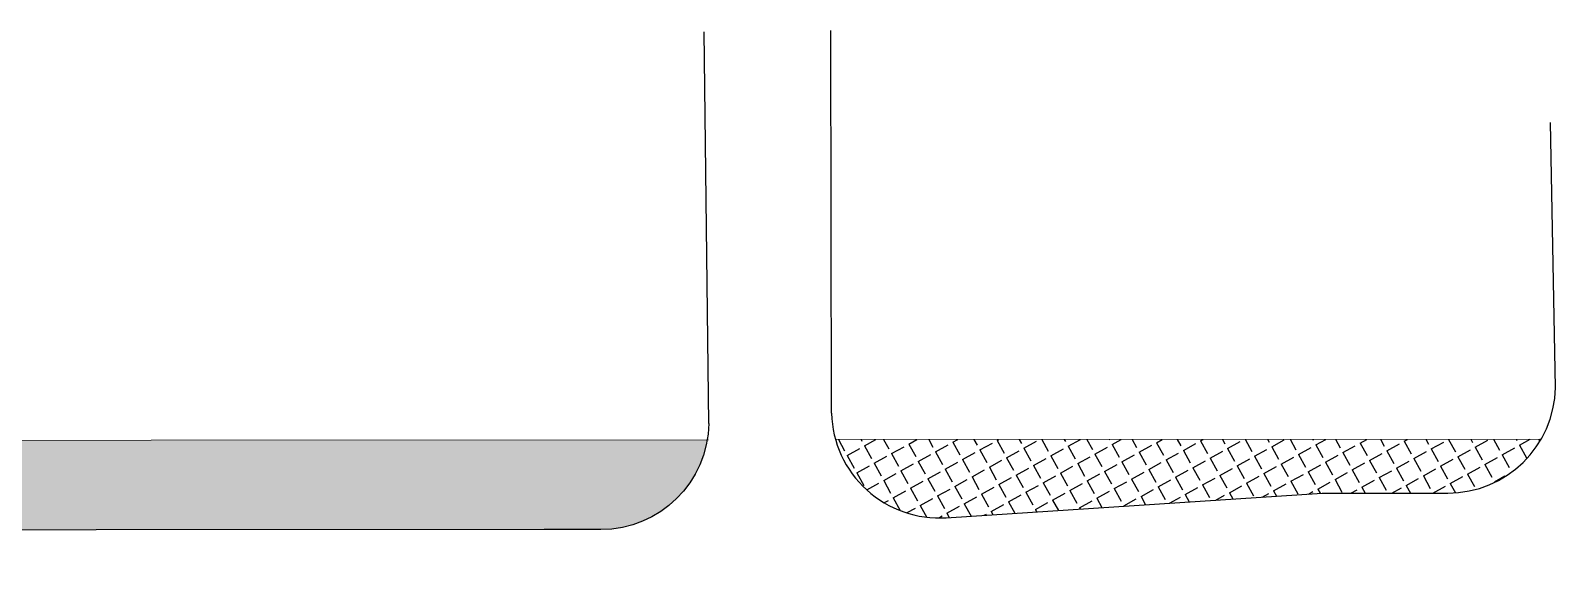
# Model space of a CAD drawing. Header units: millimetres. Extents: x -741734 to 900748, y -161760 to 44149.
# Drawn here: x -142152 to -57313, y 13468 to 44149 of the extents above; entities that cross this region are included whole.
import ezdxf

# ---------------------------------------------------------------- set-up
doc = ezdxf.new("R2010")
doc.units = ezdxf.units.MM
doc.header["$LTSCALE"] = 100
doc.header["$MEASUREMENT"] = 0
doc.layers.add('0.BR.MEP DUONG TK', color=3, linetype='Continuous')
doc.layers.add('XREF-CII-LSR-ROAD-RCTD-PLAN$0$00-HATCH VIA HE', color=31, linetype='Continuous')
for name, color, linetype, lineweight in [('1', 1, 'Continuous', 18), ('8', 251, 'Continuous', 0), ('ARC-VIEW', 90, 'Continuous', 5)]:
    doc.layers.add(name, color=color, linetype=linetype, lineweight=lineweight)
pattern_1 = [(298.93872587, (-1344009432.2, -45328395), (962.6514474, 532.2613933), [800, -300]), (28.93872587, (-1344009432.2, -45328395), (-532.2613933, 962.6514474), [800, -300])]

# ---------------------------------------------------------------- blocks, each defined once
blk = doc.blocks.new('BIKE1X2')
at = {"layer": '8'}
blk.add_lwpolyline([(0, 0), (1, 0), (1, 2), (0, 2)], close=True, dxfattribs=at)
blk = doc.blocks.new('*U35')
at = {"layer": 'ARC-VIEW', "xscale": -1000, "yscale": 1000, "zscale": 1000, "rotation": 151.0973480734846}
blk.add_blockref('BIKE1X2', (46, 1117), dxfattribs=at)
blk = doc.blocks.new('*U36')
at = {"layer": '1'}
for p in [(-44648, 24650), (-43772, 24166), (-42897, 23683), (-42021, 23200), (-41146, 22716), (-40270, 22233), (-39395, 21750), (-38519, 21266), (-37644, 20783), (-36769, 20300), (-35893, 19816), (-35018, 19333), (-34142, 18850), (-33267, 18366), (-32391, 17883), (-31516, 17400), (-30640, 16916), (-29765, 16433), (-28890, 15950), (-28014, 15466), (-27139, 14983), (-26263, 14500), (-25388, 14016), (-24512, 13533), (-23637, 13050), (-22761, 12566), (-21886, 12083), (-21011, 11600), (-20135, 11116), (-19260, 10633), (-18384, 10150), (-17509, 9666), (-16633, 9183), (-15758, 8700), (-14883, 8217), (-14007, 7733), (-13132, 7250), (-12256, 6767), (-11381, 6283), (-10505, 5800), (-9630, 5317), (-8754, 4833), (-7879, 4350), (-7004, 3867), (-6128, 3383), (-5253, 2900), (-4377, 2417), (-3502, 1933), (-2626, 1450), (-1751, 967), (-875, 483), (0, 0)]:
    blk.add_blockref('*U35', p, dxfattribs=at)

msp = doc.modelspace()

# ---------------------------------------------------------------- hatches: boundary and pattern name
at = {"layer": 'XREF-CII-LSR-ROAD-RCTD-PLAN$0$00-HATCH VIA HE'}
h = msp.add_hatch(dxfattribs=at)
h.set_pattern_fill('ANGLE', color=256, scale=4000, angle=-61.061274134, style=0)
h.set_pattern_definition(pattern_1)
h.paths.add_polyline_path([(-113573.0944, 16358.2136), (-110415.9027, 16360.1963, 0.365977388), (-104502.9641, 21363.9108), (-197487.1057, 21305.5143), (-195410.5684, 19233.1239, 0.1988158238), (-188340.2915, 16311.2578)])
h = msp.add_hatch(dxfattribs=at)
h.set_pattern_fill('ANGLE', color=256, scale=4000, angle=-61.061274134, style=0)
h.set_pattern_definition(pattern_1)
h.paths.add_polyline_path([(-70299.2074, 18385.391), (-63308.2851, 18389.7815, 0.267949195), (-58114.0177, 21393.0443), (-97365.702, 21368.3932, 0.353472094), (-91203.6404, 17021.387)])

# ---------------------------------------------------------------- linework, layer by layer
at = {"layer": '0.BR.MEP DUONG TK', "ltscale": 5}
for p, q in [((-97591.7158, 22834.3583), (-97630.6492, 44149.3471)), ((-104420.3369, 22270.7911), (-104672.6439, 44082.3222)), ((-57313.3867, 24263.2876), (-57589.2913, 39023.7448))]:
    msp.add_line(p, q, dxfattribs=at)
at = {"layer": '0.BR.MEP DUONG TK', "ltscale": 5, "flags": 128}
for points in [[(-97591.7158, 22834.3583, 0.4248336213), (-91203.5817, 17021.3908), (-70299.2074, 18385.391), (-63308.2851, 18389.7815, 0.4078685538), (-57313.3867, 24263.2876)], [(-104420.3369, 22270.7911, -0.4096724313), (-110415.9026, 16360.1963), (-113573.0944, 16358.2136), (-188340.2915, 16311.2578, -0.1988158238), (-195410.5684, 19233.1239), (-197487.1057, 21305.5143)]]:
    msp.add_lwpolyline(points, format="xyb", dxfattribs=at)
at = {"layer": '1', "ltscale": 5, "flags": 128}
for points in [[(-97591.7158, 22834.3583, 0.4248336213), (-91203.5817, 17021.3908), (-70299.2074, 18385.391), (-63308.2851, 18389.7815, 0.4078685538), (-57313.3867, 24263.2876)], [(-104420.3369, 22270.7911, -0.4096724313), (-110415.9026, 16360.1963), (-113573.0944, 16358.2136), (-188340.2915, 16311.2578, -0.1988158238), (-195410.5684, 19233.1239), (-197487.1057, 21305.5143)]]:
    msp.add_lwpolyline(points, format="xyb", dxfattribs=at)
at = {"layer": '8', "ltscale": 5}
for points in [[(-197487.1057, 21305.5143), (-104433.8509, 21363.9542)], [(-97365.702, 21368.3932), (-58114.0177, 21393.0443)]]:
    msp.add_lwpolyline(points, dxfattribs=at)

# ---------------------------------------------------------------- block references
at = {"layer": '1', "rotation": 208.9206931592646}
msp.add_blockref('*U36', (-139256.6787, -4224.9631), dxfattribs=at)

doc.saveas('drawing.dxf')
